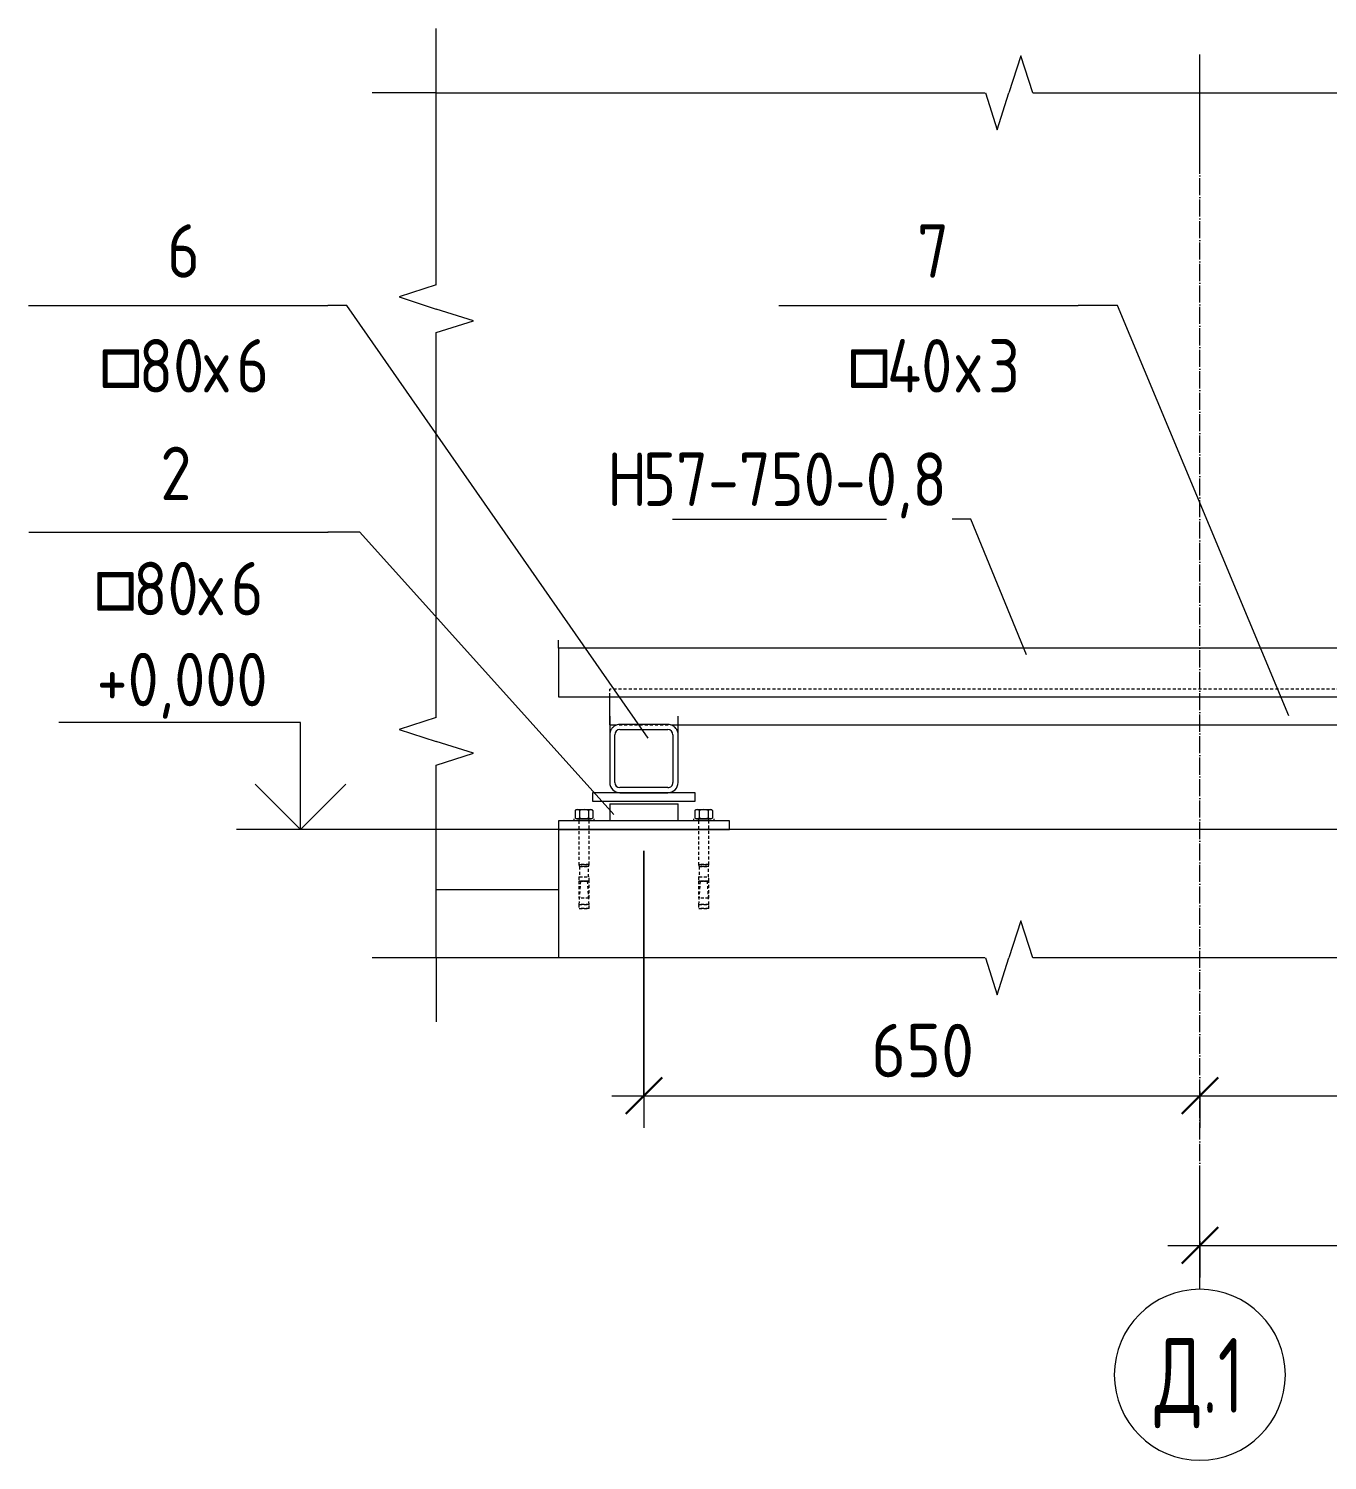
# Model space of a CAD drawing. Header units: millimetres. Extents: x 539 to 32806, y -1166 to 49726.
# Drawn here: x 28140 to 29659, y -738 to 937 of the extents above; entities that cross this region are included whole.
import ezdxf

# ---------------------------------------------------------------- set-up
doc = ezdxf.new("R2010")
doc.units = ezdxf.units.MM
doc.linetypes.add('01 Штриховая _4 мм_', pattern=[6, 3.5, -2.5])
doc.linetypes.add('02 Штрихпунктирная _20 мм_', pattern=[25, 20, -2.5, 0, -2.5])
for name, color, linetype, lineweight in [('AA_Dim', 7, 'Continuous', 9), ('AA_Dim-25', 7, 'Continuous', 9), ('AA_Oformlenie', 7, 'Continuous', 9), ('AA_Vinoska', 7, 'Continuous', 9), ('AA_Visotnaya otmetka', 7, 'Continuous', 9), ('AF_Balki', 7, 'Continuous', 20), ('AF_Perekritie_Опалубка', 253, 'Continuous', 20), ('AF_Pokritie', 7, 'Continuous', 9), ('AF_Stena_Опалубка', 253, 'Continuous', 20), ('KR_Colonna_KG', 7, 'Continuous', 20), ('KR_Detal', 7, 'Continuous', 20), ('Оси', 7, 'Continuous', 9)]:
    doc.layers.add(name, color=color, linetype=linetype, lineweight=lineweight)
doc.styles.add('ISOCPEUR_5', font='isocpeur.ttf', dxfattribs={"width": 0.7, "height": 87.5})
doc.styles.add('ISOCPEUR_6', font='isocpeur.ttf', dxfattribs={"width": 0.85, "height": 62.5})
doc.styles.add('ISOCPEUR_7', font='isocpeur.ttf', dxfattribs={"width": 0.9, "height": 62.5})
doc.styles.add('ISOCPEUR_8', font='isocpeur.ttf', dxfattribs={"width": 0.85, "height": 62.5})
doc.dimstyles.new('00_Точн_3_знака__прозр__2', dxfattribs={"dimscale": 304.8, "dimtxt": 62.248823, "dimasz": 0.139436, "dimexe": 0.123031, "dimexo": 0.082021, "dimgap": 0.008202, "dimtad": 1, "dimdec": 3, "dimrnd": 0.001, "dimdsep": 46, "dimtxsty": 'ISOCPEUR_7', "dimblk1": 'OBLIQUE', "dimblk2": 'OBLIQUE', "dimsah": 1, "dimcen": 0.09, "dimdle": 0.123031, "dimazin": 0, "dimtfac": 1, "dimtdec": 4, "dimtix": 1, "dimtmove": 0, "dimatfit": 3, "dimfxl": 1, "dimtvp": 1, "dimtolj": 1, "dimtzin": 0, "dimlwd": 18, "dimlwe": 18, "dimarcsym": 2})
doc.dimstyles.new('05_Округл_1мм__прозр__3', dxfattribs={"dimscale": 304.8, "dimtxt": 62.248823, "dimasz": 0.139436, "dimexe": 0.123031, "dimexo": 0.082021, "dimgap": 0.008202, "dimtad": 1, "dimdec": 0, "dimdsep": 46, "dimtxsty": 'ISOCPEUR_7', "dimblk1": 'OBLIQUE', "dimblk2": 'OBLIQUE', "dimsah": 1, "dimcen": 0.09, "dimdle": 0.123031, "dimazin": 0, "dimtfac": 1, "dimtdec": 4, "dimtix": 1, "dimtmove": 0, "dimatfit": 3, "dimfxl": 1, "dimtvp": 1, "dimtolj": 1, "dimtzin": 0, "dimlwd": 18, "dimlwe": 18, "dimarcsym": 2})

# ---------------------------------------------------------------- blocks, each defined once
blk = doc.blocks.new('354_Прокат полоса лист широкополосный ГОСТ 103-2006_ГОСТ 19903-2015_ГОСТ 82-70 _НесКаркас_РабПлоск_ - 354_Прокат полоса лист широкополосный ГОСТ 103-2006_ГОСТ 19903-2015_ГОСТ 82-70 _НесКаркас_РабПлоск_-4176979-Сечение 5')
at = {"layer": 'AF_Balki'}
for p, q in [((-45945, 10), (-46145, 10)), ((-46145, 10), (-46145, 0)), ((-45945, 0), (-45945, 10)), ((-46145, 0), (-45945, 0))]:
    blk.add_line(p, q, dxfattribs=at)
blk = doc.blocks.new('243_Профиль гнутый сварной квадратный _НесКол_2ур_ - 80х6-4232276-Сечение 5')
at = {"layer": 'KR_Colonna_KG'}
for p, q in [((-46085, 30), (-46085, 10)), ((-46085, 30), (-46073, 30)), ((-46073, 30), (-46017, 30)), ((-46017, 30), (-46005, 30)), ((-46005, 10), (-46005, 30)), ((-46073, 10), (-46085, 10)), ((-46017, 10), (-46073, 10)), ((-46006.6, 10), (-46017, 10)), ((-46005, 10), (-46006.5, 10))]:
    blk.add_line(p, q, dxfattribs=at)
blk = doc.blocks.new('354_Шайба_ГОСТ 11371-78_СоедНесК_РабПлоск_ - Шайба_ГОСТ 11371-78-V44-Сечение 5')
at = {"layer": 'KR_Detal', "lineweight": 9}
for p, q in [((-44692.1, 12.5), (-44692.1, 10)), ((-44686.5, 12.5), (-44680.1, 12.5)), ((-44680.1, 10), (-44686.5, 10)), ((-44680.1, 12.5), (-44673.8, 12.5)), ((-44673.8, 10), (-44680.1, 10)), ((-44668.1, 10), (-44668.1, 12.5))]:
    blk.add_line(p, q, dxfattribs=at)
blk = doc.blocks.new('354_Прокат полоса лист широкополосный ГОСТ 103-2006_ГОСТ 19903-2015_ГОСТ 82-70 _НесКаркас_РабПлоск_ - 354_Прокат полоса лист широкополосный ГОСТ 103-2006_ГОСТ 19903-2015_ГОСТ 82-70 _НесКаркас_РабПлоск_-4193491-Сечение 5')
at = {"layer": 'AF_Balki'}
for p, q in [((-43825.7, 413.2), (-43945.7, 413.2)), ((-43945.7, 413.2), (-43945.7, 403.2)), ((-43945.7, 403.2), (-43825.7, 403.2)), ((-43825.7, 403.2), (-43825.7, 413.2))]:
    blk.add_line(p, q, dxfattribs=at)
blk = doc.blocks.new('253_Профиль гнутый сварной квадратный _НесКаркас_Балка_ - 80х6-4199297-Сечение 5')
at = {"layer": 'AF_Balki'}
for p, q in [((-46085, 132.6), (-46085, 110.9)), ((-46017, 122.9), (-46073, 122.9)), ((-46005, 110.9), (-46005, 130)), ((-46085, 110.9), (-46085, 55)), ((-46079, 55), (-46079, 110.9)), ((-46073, 116.9), (-46017, 116.9)), ((-46011, 110.9), (-46011, 55)), ((-46005, 55), (-46005, 110.9)), ((-46017, 49), (-46073, 49)), ((-46073, 43), (-46017, 43))]:
    blk.add_line(p, q, dxfattribs=at)
at = {"layer": 'AF_Balki', "linetype": '01 Штриховая _4 мм_'}
blk.add_line((-46005, 130), (-46005, 132.6), dxfattribs=at)
at = {"layer": 'AF_Balki'}
for centre, major_axis, start_param, end_param in [((-46073, 110.9), (12, 0), 2.356195, 2.617994), ((-46073, 110.9), (12, 0), 2.094395, 2.356194), ((-46073, 110.9), (12, 0), 1.832596, 2.094395), ((-46073, 110.9), (12, 0), 1.570796, 1.832596), ((-46017, 110.9), (12, 0), 1.308997, 1.570796), ((-46017, 110.9), (12, 0), 1.047198, 1.308997), ((-46017, 110.9), (12, 0), 0.785398, 1.047198), ((-46017, 110.9), (12, 0), 0.261799, 0.785398), ((-46073, 110.9), (12, 0), 2.879794, 3.141593), ((-46073, 110.9), (12, 0), 2.617994, 2.879793), ((-46073, 110.9), (-6, 0), 4.712389, 6.283185), ((-46017, 110.9), (-6, 0), 3.141593, 4.712389), ((-46017, 110.9), (-12, 0), 3.141593, 3.403392), ((-46073, 55), (12, 0), 3.141593, 4.712389), ((-46073, 55), (-6, 0), 0, 1.570796), ((-46017, 55), (12, 0), 4.712389, 6.283185), ((-46017, 55), (-6, 0), 1.570796, 3.141593)]:
    blk.add_ellipse(centre, major_axis=major_axis, ratio=0.997945, start_param=start_param, end_param=end_param, dxfattribs=at)
blk = doc.blocks.new('253_Профиль гнутый сварной квадратный _НесКаркас_Балка_ - 40х3-4232278-Сечение 5')
at = {"layer": 'AF_Balki', "linetype": '01 Штриховая _4 мм_'}
for p, q in [((-44529.2, 164.1), (-46085, 164.1)), ((-46085, 162.2), (-46085, 164)), ((-46085, 155.9), (-46085, 162.2)), ((-46085, 155.3), (-46085, 155.9)), ((-44529.2, 164), (-44529.2, 162.2)), ((-44529.2, 162.2), (-44529.2, 157.8)), ((-46080, 122.3), (-46010, 122.3))]:
    blk.add_line(p, q, dxfattribs=at)
at = {"layer": 'AF_Balki'}
for p, q in [((-46085, 127.9), (-46085, 155.3)), ((-44529.2, 157.8), (-44529.2, 155.9)), ((-44529.2, 155.9), (-44529.2, 127.9)), ((-46085, 122.3), (-46085, 127.9)), ((-46085, 122.3), (-46080, 122.3)), ((-46010, 122.3), (-44529.2, 122.3)), ((-44529.2, 127.9), (-44529.2, 122.3))]:
    blk.add_line(p, q, dxfattribs=at)
blk = doc.blocks.new('354_Анкер клиновой _СоедНесК_РабПлоск_ - M12x120_20-V46-Сечение 5')
at = {"layer": 'KR_Detal', "lineweight": 9}
for p, q in [((-46125.4, 22.1), (-46125.4, 13.7)), ((-46124, 23.3), (-46122.8, 23.3)), ((-46122.7, 23.3), (-46115, 23.3)), ((-46120.2, 22.1), (-46120.2, 13.7)), ((-46115, 23.3), (-46107.3, 23.3)), ((-46109.8, 22.1), (-46109.8, 13.7)), ((-46107.2, 23.3), (-46106, 23.3)), ((-46104.6, 22.1), (-46104.6, 13.7)), ((-46122.8, 12.5), (-46124, 12.5)), ((-46121.1, 12.5), (-46122.7, 12.5)), ((-46115, 12.5), (-46121, 12.5)), ((-46121, 12.5), (-46121, 10)), ((-46109, 12.5), (-46115, 12.5)), ((-46109, 10), (-46109, 12.5)), ((-46107.3, 12.5), (-46108.9, 12.5)), ((-46106, 12.5), (-46107.2, 12.5))]:
    blk.add_line(p, q, dxfattribs=at)
at = {"layer": 'KR_Detal', "linetype": '01 Штриховая _4 мм_', "lineweight": 9}
for p, q in [((-46121, 10), (-46121, -40.9)), ((-46109, -40.9), (-46109, 10)), ((-46121, -40.9), (-46120.4, -43.3)), ((-46115, -40.9), (-46120.9, -40.9)), ((-46120.9, -40.9), (-46115, -40.9)), ((-46120.4, -43.3), (-46120.4, -55.5)), ((-46115, -43.3), (-46120.3, -43.3)), ((-46120.3, -43.3), (-46115, -43.3)), ((-46115, -40.9), (-46109.1, -40.9)), ((-46109.1, -40.9), (-46115, -40.9)), ((-46115, -43.3), (-46109.7, -43.3)), ((-46109.7, -43.3), (-46115, -43.3)), ((-46109.6, -43.3), (-46109, -40.9)), ((-46109.6, -55.5), (-46109.6, -43.3)), ((-46121, -55.5), (-46121, -60.3)), ((-46121, -55.5), (-46120.5, -55.5)), ((-46121, -60.3), (-46121, -80.3)), ((-46121, -60.3), (-46119.2, -60.3)), ((-46119.2, -60.3), (-46121, -87.5)), ((-46119.2, -60.3), (-46121, -60.3)), ((-46120.5, -55.5), (-46120.8, -55.5)), ((-46120.2, -55.5), (-46120.4, -55.5)), ((-46120.4, -55.5), (-46115, -55.5)), ((-46119.2, -60.3), (-46115, -60.3)), ((-46115, -60.3), (-46119.2, -60.3)), ((-46115, -55.5), (-46109.6, -55.5)), ((-46115, -60.3), (-46110.8, -60.3)), ((-46110.8, -60.3), (-46115, -60.3)), ((-46110.8, -60.3), (-46109, -60.3)), ((-46109, -87.5), (-46110.8, -60.3)), ((-46109, -60.3), (-46110.8, -60.3)), ((-46109.6, -55.5), (-46109.8, -55.5)), ((-46109.5, -55.5), (-46109, -55.5)), ((-46109.2, -55.5), (-46109.5, -55.5)), ((-46109, -60.3), (-46109, -55.5)), ((-46109, -80.3), (-46109, -60.3)), ((-46120.6, -80.3), (-46121, -80.3)), ((-46120.8, -80.3), (-46120.6, -80.3)), ((-46115, -80.3), (-46120.5, -80.3)), ((-46120.5, -80.3), (-46120.5, -80.3)), ((-46109.5, -80.3), (-46115, -80.3)), ((-46109.5, -80.3), (-46109.5, -80.3)), ((-46109.4, -80.3), (-46109.2, -80.3)), ((-46109, -80.3), (-46109.4, -80.3)), ((-46121, -87.5), (-46121, -92.3)), ((-46115, -92.3), (-46121, -92.3)), ((-46115, -87.5), (-46120.9, -87.5)), ((-46120.9, -87.5), (-46115, -87.5)), ((-46120.8, -92.3), (-46115, -92.3)), ((-46115, -87.5), (-46109.1, -87.5)), ((-46109.1, -87.5), (-46115, -87.5)), ((-46115, -92.3), (-46109.2, -92.3)), ((-46109, -92.3), (-46115, -92.3)), ((-46109, -92.3), (-46109, -87.5))]:
    blk.add_line(p, q, dxfattribs=at)
at = {"layer": 'KR_Detal', "lineweight": 9, "flags": 128}
for points in [[(-46125.4, 22.1), (-46125, 22.5), (-46124.5, 22.9), (-46124, 23.3), (-46124, 23.3)], [(-46106, 23.3), (-46105.5, 22.9), (-46105.1, 22.5), (-46104.6, 22.1), (-46104.6, 22.1)], [(-46124, 12.5), (-46124.5, 12.9), (-46124.9, 13.3), (-46125.4, 13.7), (-46125.4, 13.7)], [(-46104.6, 13.7), (-46105, 13.3), (-46105.5, 12.9), (-46106, 12.5), (-46106, 12.5)]]:
    blk.add_lwpolyline(points, dxfattribs=at)
at = {"layer": 'KR_Detal', "lineweight": 9}
for points, knots in [([(-46122.8, 23.3), (-46123.2, 23.3), (-46124, 23.1), (-46124.8, 22.6), (-46125.1, 22.4)], [0, 0, 0, 0, 0.5, 0.8815586, 0.8815586, 0.8815586, 0.8815586]), ([(-46104.9, 22.4), (-46105.2, 22.6), (-46106, 23.1), (-46106.8, 23.3), (-46107.2, 23.3)], [0.1186632, 0.1186632, 0.1186632, 0.1186632, 0.5, 1, 1, 1, 1]), ([(-46125.1, 13.4), (-46124.8, 13.2), (-46124, 12.7), (-46123.2, 12.5), (-46122.8, 12.5)], [0.1186632, 0.1186632, 0.1186632, 0.1186632, 0.5, 1, 1, 1, 1]), ([(-46107.2, 12.5), (-46106.8, 12.5), (-46106, 12.7), (-46105.2, 13.2), (-46104.9, 13.4)], [0, 0, 0, 0, 0.5, 0.8815586, 0.8815586, 0.8815586, 0.8815586])]:
    blk.add_open_spline(points, degree=3, knots=knots, dxfattribs=at)
for points in [[(-46120.2, 22.1), (-46120.6, 22.5), (-46121.5, 23.1), (-46122.3, 23.3), (-46122.8, 23.3)], [(-46115, 23.3), (-46115.9, 23.3), (-46117.7, 23.1), (-46119.4, 22.5), (-46120.2, 22.1)], [(-46109.8, 22.1), (-46110.6, 22.5), (-46112.3, 23.1), (-46114.1, 23.3), (-46115, 23.3)], [(-46107.2, 23.3), (-46107.7, 23.3), (-46108.5, 23.1), (-46109.4, 22.5), (-46109.8, 22.1)], [(-46122.8, 12.5), (-46122.3, 12.5), (-46121.5, 12.7), (-46120.6, 13.3), (-46120.2, 13.7)], [(-46120.2, 13.7), (-46119.4, 13.3), (-46117.7, 12.7), (-46115.9, 12.5), (-46115, 12.5)], [(-46115, 12.5), (-46114.1, 12.5), (-46112.3, 12.7), (-46110.6, 13.3), (-46109.8, 13.7)], [(-46109.8, 13.7), (-46109.4, 13.3), (-46108.5, 12.7), (-46107.7, 12.5), (-46107.2, 12.5)]]:
    blk.add_open_spline(points, degree=3, dxfattribs=at)
blk = doc.blocks.new('354_Анкер клиновой _СоедНесК_РабПлоск_ - M12x120_20-V47-Сечение 5')
at = {"layer": 'KR_Detal', "lineweight": 9}
for p, q in [((-45985.4, 22.1), (-45985.4, 13.7)), ((-45984, 23.3), (-45982.8, 23.3)), ((-45982.7, 23.3), (-45975, 23.3)), ((-45980.2, 22.1), (-45980.2, 13.7)), ((-45975, 23.3), (-45967.3, 23.3)), ((-45969.8, 22.1), (-45969.8, 13.7)), ((-45967.2, 23.3), (-45966, 23.3)), ((-45964.6, 22.1), (-45964.6, 13.7)), ((-45982.8, 12.5), (-45984, 12.5)), ((-45981.1, 12.5), (-45982.7, 12.5)), ((-45979.5, 12.5), (-45981, 12.5)), ((-45981, 12.5), (-45981, 10)), ((-45979.3, 12.5), (-45979.5, 12.5)), ((-45979.5, 12.5), (-45979.3, 12.5)), ((-45975, 12.5), (-45979.3, 12.5)), ((-45969, 12.5), (-45975, 12.5)), ((-45969, 10), (-45969, 12.5)), ((-45967.3, 12.5), (-45968.9, 12.5)), ((-45966, 12.5), (-45967.2, 12.5))]:
    blk.add_line(p, q, dxfattribs=at)
at = {"layer": 'KR_Detal', "linetype": '01 Штриховая _4 мм_', "lineweight": 9}
for p, q in [((-45981, 10), (-45981, -40.9)), ((-45969, -40.9), (-45969, 10)), ((-45981, -40.9), (-45980.4, -43.3)), ((-45975, -40.9), (-45980.9, -40.9)), ((-45980.9, -40.9), (-45975, -40.9)), ((-45980.4, -43.3), (-45980.4, -55.5)), ((-45975, -43.3), (-45980.3, -43.3)), ((-45980.3, -43.3), (-45975, -43.3)), ((-45975, -40.9), (-45969.1, -40.9)), ((-45969.1, -40.9), (-45975, -40.9)), ((-45975, -43.3), (-45969.7, -43.3)), ((-45969.7, -43.3), (-45975, -43.3)), ((-45969.6, -43.3), (-45969, -40.9)), ((-45969.6, -55.5), (-45969.6, -43.3)), ((-45981, -55.5), (-45981, -60.3)), ((-45981, -55.5), (-45980.5, -55.5)), ((-45981, -60.3), (-45981, -80.3)), ((-45981, -60.3), (-45979.2, -60.3)), ((-45979.2, -60.3), (-45981, -87.5)), ((-45979.2, -60.3), (-45981, -60.3)), ((-45980.5, -55.5), (-45980.8, -55.5)), ((-45980.2, -55.5), (-45980.4, -55.5)), ((-45980.4, -55.5), (-45975, -55.5)), ((-45979.2, -60.3), (-45975, -60.3)), ((-45975, -60.3), (-45979.2, -60.3)), ((-45975, -55.5), (-45969.6, -55.5)), ((-45975, -60.3), (-45970.8, -60.3)), ((-45970.8, -60.3), (-45975, -60.3)), ((-45970.8, -60.3), (-45969, -60.3)), ((-45969, -87.5), (-45970.8, -60.3)), ((-45969, -60.3), (-45970.8, -60.3)), ((-45969.6, -55.5), (-45969.8, -55.5)), ((-45969.5, -55.5), (-45969, -55.5)), ((-45969.2, -55.5), (-45969.5, -55.5)), ((-45969, -60.3), (-45969, -55.5)), ((-45969, -80.3), (-45969, -60.3)), ((-45980.6, -80.3), (-45981, -80.3)), ((-45980.8, -80.3), (-45980.6, -80.3)), ((-45975, -80.3), (-45980.5, -80.3)), ((-45980.5, -80.3), (-45980.5, -80.3)), ((-45969.5, -80.3), (-45975, -80.3)), ((-45969.5, -80.3), (-45969.5, -80.3)), ((-45969.4, -80.3), (-45969.2, -80.3)), ((-45969, -80.3), (-45969.4, -80.3)), ((-45981, -87.5), (-45981, -92.3)), ((-45975, -92.3), (-45981, -92.3)), ((-45975, -87.5), (-45980.9, -87.5)), ((-45980.9, -87.5), (-45975, -87.5)), ((-45980.8, -92.3), (-45975, -92.3)), ((-45975, -87.5), (-45969.1, -87.5)), ((-45969.1, -87.5), (-45975, -87.5)), ((-45975, -92.3), (-45969.2, -92.3)), ((-45969, -92.3), (-45975, -92.3)), ((-45969, -92.3), (-45969, -87.5))]:
    blk.add_line(p, q, dxfattribs=at)
at = {"layer": 'KR_Detal', "lineweight": 9, "flags": 128}
for points in [[(-45985.4, 22.1), (-45985, 22.5), (-45984.5, 22.9), (-45984, 23.3), (-45984, 23.3)], [(-45966, 23.3), (-45965.5, 22.9), (-45965.1, 22.5), (-45964.6, 22.1), (-45964.6, 22.1)], [(-45984, 12.5), (-45984.5, 12.9), (-45984.9, 13.3), (-45985.4, 13.7), (-45985.4, 13.7)], [(-45964.6, 13.7), (-45965, 13.3), (-45965.5, 12.9), (-45966, 12.5), (-45966, 12.5)]]:
    blk.add_lwpolyline(points, dxfattribs=at)
at = {"layer": 'KR_Detal', "lineweight": 9}
for points, knots in [([(-45982.8, 23.3), (-45983.2, 23.3), (-45984, 23.1), (-45984.8, 22.6), (-45985.1, 22.4)], [0, 0, 0, 0, 0.5, 0.8815586, 0.8815586, 0.8815586, 0.8815586]), ([(-45964.9, 22.4), (-45965.2, 22.6), (-45966, 23.1), (-45966.8, 23.3), (-45967.2, 23.3)], [0.1186632, 0.1186632, 0.1186632, 0.1186632, 0.5, 1, 1, 1, 1]), ([(-45985.1, 13.4), (-45984.8, 13.2), (-45984, 12.7), (-45983.2, 12.5), (-45982.8, 12.5)], [0.1186632, 0.1186632, 0.1186632, 0.1186632, 0.5, 1, 1, 1, 1]), ([(-45967.2, 12.5), (-45966.8, 12.5), (-45966, 12.7), (-45965.2, 13.2), (-45964.9, 13.4)], [0, 0, 0, 0, 0.5, 0.8815586, 0.8815586, 0.8815586, 0.8815586])]:
    blk.add_open_spline(points, degree=3, knots=knots, dxfattribs=at)
for points in [[(-45980.2, 22.1), (-45980.6, 22.5), (-45981.5, 23.1), (-45982.3, 23.3), (-45982.8, 23.3)], [(-45975, 23.3), (-45975.9, 23.3), (-45977.7, 23.1), (-45979.4, 22.5), (-45980.2, 22.1)], [(-45969.8, 22.1), (-45970.6, 22.5), (-45972.3, 23.1), (-45974.1, 23.3), (-45975, 23.3)], [(-45967.2, 23.3), (-45967.7, 23.3), (-45968.5, 23.1), (-45969.4, 22.5), (-45969.8, 22.1)], [(-45982.8, 12.5), (-45982.3, 12.5), (-45981.5, 12.7), (-45980.6, 13.3), (-45980.2, 13.7)], [(-45980.2, 13.7), (-45979.4, 13.3), (-45977.7, 12.7), (-45975.9, 12.5), (-45975, 12.5)], [(-45975, 12.5), (-45974.1, 12.5), (-45972.3, 12.7), (-45970.6, 13.3), (-45969.8, 13.7)], [(-45969.8, 13.7), (-45969.4, 13.3), (-45968.5, 12.7), (-45967.7, 12.5), (-45967.2, 12.5)]]:
    blk.add_open_spline(points, degree=3, dxfattribs=at)
blk = doc.blocks.new('011_Прямоугольник обрыва _ЭлУзла_ - 011_Прямоугольник обрыва _ЭлУзла_-4183848-Сечение 5')
at = {"layer": 'AA_Oformlenie'}
for p, q in [((-46287.7, 636.9), (-46287.7, 861.6)), ((-46287.7, 861.6), (-45645.8, 861.6)), ((-45590.1, 861.6), (-44306.9, 861.6)), ((-44251.3, 861.6), (-43610, 861.6)), ((-43610, 861.6), (-43610, 636.9)), ((-46287.7, 131.1), (-46287.7, 581.2)), ((-43610, 581.2), (-43610, 131.1)), ((-46287.7, -150), (-46287.7, 75.4)), ((-43610, 75.4), (-43610, -150)), ((-45645.8, -150), (-46287.7, -150)), ((-44306.9, -150), (-45590.1, -150)), ((-43610, -150), (-44251.3, -150))]:
    blk.add_line(p, q, dxfattribs=at)
blk = doc.blocks.new('Ось сетки - d_4мм-2765513-Сечение 5')
at = {"layer": 'Оси'}
for start, end in [(0, 180), (0, 180), (180, 360), (180, 360)]:
    blk.add_arc((-43895, -637.7), 100, start, end, dxfattribs=at)
blk = doc.blocks.new('Высотные отметки - Стрелка вверх-400292-Сечение 5')
at = {"layer": 'AA_Vinoska'}
for p, q in [((-46446.5, 125), (-46729, 125)), ((-46446.5, 0), (-46446.5, 125)), ((-46446.5, 0), (-46499.5, 53)), ((-46446.5, 0), (-46393.5, 53)), ((-46371.5, 0), (-46521.5, 0))]:
    blk.add_line(p, q, dxfattribs=at)
blk = doc.blocks.new('DIMBLOCK59-Сечение 5')
at = {"layer": 'AA_Dim-25', "lineweight": 18}
for p, q in [((28859.4, -25), (28859.4, -348.9)), ((28859.4, -311.4), (28859.4, -25)), ((28821.9, -311.4), (29509.4, -311.4)), ((29509.4, -306.3), (29509.4, -348.9)), ((29509.4, -311.4), (29509.4, -306.3))]:
    blk.add_line(p, q, dxfattribs=at)
at = {"layer": 'AA_Dim-25', "lineweight": 30}
for p, q in [((28859.4, -311.4), (28880.7, -290.1)), ((29509.4, -311.4), (29530.7, -290.1)), ((28859.4, -311.4), (28838.2, -332.6)), ((29509.4, -311.4), (29488.2, -332.6))]:
    blk.add_line(p, q, dxfattribs=at)
at = {"layer": 'AA_Dim-25', "color": 0, "lineweight": 18, "insert": (29125.2, -227.2), "char_height": 62.5, "width": 142.215, "attachment_point": 1, "line_spacing_factor": 1.149209, "style": 'ISOCPEUR_7'}
blk.add_mtext('650', dxfattribs=at)
blk = doc.blocks.new('_Oblique')
at = {"color": 0, "linetype": 'ByBlock', "lineweight": -2}
blk.add_line((-0.5, -0.5), (0.5, 0.5), dxfattribs=at)
blk = doc.blocks.new('DIMBLOCK60-Сечение 5')
at = {"layer": 'AA_Dim-25', "lineweight": 18}
for p, q in [((30294.4, 14.4), (30294.4, -348.9)), ((30294.4, -311.4), (30294.4, 14.4)), ((29509.4, -306.3), (29509.4, -348.9)), ((29509.4, -311.4), (29509.4, -306.3)), ((29509.4, -311.4), (30294.4, -311.4))]:
    blk.add_line(p, q, dxfattribs=at)
at = {"layer": 'AA_Dim-25', "lineweight": 30}
for p, q in [((29509.4, -311.4), (29530.7, -290.1)), ((30294.4, -311.4), (30315.7, -290.1)), ((29509.4, -311.4), (29488.2, -332.6)), ((30294.4, -311.4), (30273.2, -332.6))]:
    blk.add_line(p, q, dxfattribs=at)
at = {"layer": 'AA_Dim-25', "color": 0, "lineweight": 18, "insert": (29842.7, -227.2), "char_height": 62.5, "width": 142.215, "attachment_point": 1, "line_spacing_factor": 1.149209, "style": 'ISOCPEUR_7'}
blk.add_mtext('785', dxfattribs=at)
blk = doc.blocks.new('DIMBLOCK63-Сечение 5')
at = {"layer": 'AA_Dim-25', "lineweight": 30}
for p, q in [((29509.4, -486.4), (29530.7, -465.1)), ((31009.4, -486.4), (31030.7, -465.1)), ((29509.4, -486.4), (29488.2, -507.6)), ((31009.4, -486.4), (30988.2, -507.6))]:
    blk.add_line(p, q, dxfattribs=at)
at = {"layer": 'AA_Dim-25', "lineweight": 18}
for p, q in [((29509.4, -481.3), (29509.4, -523.9)), ((29509.4, -486.4), (29509.4, -481.3)), ((31009.4, -481.3), (31009.4, -523.9)), ((31009.4, -486.4), (31009.4, -481.3)), ((29471.9, -486.4), (31046.9, -486.4))]:
    blk.add_line(p, q, dxfattribs=at)
at = {"layer": 'AA_Dim-25', "color": 0, "lineweight": 18, "insert": (30185.8, -402.2), "char_height": 62.5, "width": 176.691, "attachment_point": 1, "line_spacing_factor": 1.149209, "style": 'ISOCPEUR_7'}
blk.add_mtext('1500', dxfattribs=at)
blk = doc.blocks.new('044_М_Универсальная с полкой - Марка-3031129-Сечение 5')
at = {"layer": 'AA_Vinoska'}
blk.add_line((-46011.4, 362.9), (-45761.4, 362.9), dxfattribs=at)
blk = doc.blocks.new('043_М_КолонныКМ - Позиция_Наименование_дп14-4163880-Сечение 5')
at = {"layer": 'AA_Vinoska'}
blk.add_line((-43495.6, 274.6), (-43145.6, 274.6), dxfattribs=at)
blk = doc.blocks.new('043_М_Балки_Полка - Позиция_Наименование_дп14-4164524-Сечение 5')
at = {"layer": 'AA_Vinoska'}
blk.add_line((-45163.7, 637.1), (-44813.7, 637.1), dxfattribs=at)

msp = doc.modelspace()

# ---------------------------------------------------------------- linework, layer by layer
at = {"layer": 'AA_Vinoska'}
for p, q in [((28616.7125, 861.64), (28616.7125, 936.64)), ((29300.2158, 904.9651), (29286.1386, 861.64)), ((29314.293, 861.64), (29300.2158, 904.9651)), ((28616.7125, 861.64), (28541.7125, 861.64)), ((29258.6386, 861.64), (29272.3886, 818.3388)), ((29272.3886, 818.3388), (29286.1386, 861.64)), ((28616.7125, 636.8844), (28573.3875, 622.8072)), ((28573.3875, 622.8072), (28616.7125, 608.73)), ((28512.1097, 612.9268), (28490.074, 612.9268)), ((28864.494, 106.7399), (28512.1097, 612.9268)), ((28660.0138, 594.98), (28616.7125, 608.73)), ((29413.0621, 612.9268), (29367.0477, 612.9268)), ((29613.3601, 132.8757), (29413.0621, 612.9268)), ((28616.7125, 581.23), (28660.0138, 594.98)), ((29241.5612, 362.9268), (29219.772, 362.9268)), ((29306.9287, 204.1771), (29241.5612, 362.9268)), ((28527.4481, 347.6859), (28490.074, 347.6859)), ((28824.1123, 17.7261), (28527.4481, 347.6859)), ((28616.7125, 131.0643), (28573.3875, 116.9872)), ((28573.3875, 116.9872), (28616.7125, 102.91)), ((28660.0138, 89.16), (28616.7125, 102.91)), ((28616.7125, 75.41), (28660.0138, 89.16)), ((29300.2158, -106.6749), (29286.1386, -150)), ((29314.293, -150), (29300.2158, -106.6749)), ((28616.7125, -150), (28541.7125, -150)), ((28616.7125, -150), (28616.7125, -225)), ((29258.6386, -150), (29272.3886, -193.3013)), ((29272.3886, -193.3013), (29286.1386, -150))]:
    msp.add_line(p, q, dxfattribs=at)
at = {"layer": 'AA_Visotnaya otmetka'}
for q in [(28457.9144, 0), (29022.0853, 0)]:
    msp.add_line((29022.0853, 0), q, dxfattribs=at)
at = {"layer": 'AF_Perekritie_Опалубка'}
for p, q in [((28616.7125, -70), (28759.4169, -70)), ((28759.4169, -70), (28759.4169, -150))]:
    msp.add_line(p, q, dxfattribs=at)
at = {"layer": 'AF_Pokritie', "lineweight": 20}
for p, q in [((28759.4169, 212.2807), (28759.4169, 221.5905)), ((28759.4169, 212.2807), (28759.4169, 155.2807)), ((30356.0765, 212.2807), (28759.4169, 212.2807)), ((28759.4169, 155.2807), (30356.0765, 155.2807))]:
    msp.add_line(p, q, dxfattribs=at)
at = {"layer": 'AF_Stena_Опалубка'}
for p, q in [((31294.4169, 0), (28759.4169, 0)), ((28759.4169, 0), (28759.4169, -150))]:
    msp.add_line(p, q, dxfattribs=at)
at = {"layer": 'Оси'}
for p, q in [((29509.4169, 781.5744), (29509.4169, 906.5744)), ((29509.4169, -537.7394), (29509.4169, -412.7394))]:
    msp.add_line(p, q, dxfattribs=at)
at = {"layer": 'Оси', "linetype": '02 Штрихпунктирная _20 мм_'}
msp.add_line((29509.4169, -412.7394), (29509.4169, 781.5744), dxfattribs=at)

# ---------------------------------------------------------------- block references
at = {"layer": 'AA_Oformlenie'}
msp.add_blockref('011_Прямоугольник обрыва _ЭлУзла_ - 011_Прямоугольник обрыва _ЭлУзла_-4183848-Сечение 5', (74904.4169, 0), dxfattribs=at)
at = {"layer": 'AA_Vinoska'}
for name, p in [('043_М_Балки_Полка - Позиция_Наименование_дп14-4164524-Сечение 5', (73303.7707, -24.1693)), ('043_М_Балки_Полка - Позиция_Наименование_дп14-4164524-Сечение 5', (74180.7444, -24.1693)), ('044_М_Универсальная с полкой - Марка-3031129-Сечение 5', (74904.4169, 0)), ('043_М_КолонныКМ - Позиция_Наименование_дп14-4163880-Сечение 5', (71635.7114, 73.0539)), ('Высотные отметки - Стрелка вверх-400292-Сечение 5', (74904.4169, 0))]:
    msp.add_blockref(name, p, dxfattribs=at)
at = {"layer": 'AF_Balki', "linetype": '01 Штриховая _4 мм_'}
for name in ['253_Профиль гнутый сварной квадратный _НесКаркас_Балка_ - 40х3-4232278-Сечение 5', '253_Профиль гнутый сварной квадратный _НесКаркас_Балка_ - 80х6-4199297-Сечение 5']:
    msp.add_blockref(name, (74904.4169, 0), dxfattribs=at)
at = {"layer": 'AF_Balki'}
for name, p in [('354_Прокат полоса лист широкополосный ГОСТ 103-2006_ГОСТ 19903-2015_ГОСТ 82-70 _НесКаркас_РабПлоск_ - 354_Прокат полоса лист широкополосный ГОСТ 103-2006_ГОСТ 19903-2015_ГОСТ 82-70 _НесКаркас_РабПлоск_-4193491-Сечение 5', (72745.0724, -370.1996)), ('354_Прокат полоса лист широкополосный ГОСТ 103-2006_ГОСТ 19903-2015_ГОСТ 82-70 _НесКаркас_РабПлоск_ - 354_Прокат полоса лист широкополосный ГОСТ 103-2006_ГОСТ 19903-2015_ГОСТ 82-70 _НесКаркас_РабПлоск_-4176979-Сечение 5', (74904.4169, 0))]:
    msp.add_blockref(name, p, dxfattribs=at)
at = {"layer": 'KR_Colonna_KG'}
msp.add_blockref('243_Профиль гнутый сварной квадратный _НесКол_2ур_ - 80х6-4232276-Сечение 5', (74904.4169, 0), dxfattribs=at)
at = {"layer": 'KR_Detal', "linetype": '01 Штриховая _4 мм_', "lineweight": 9}
for name in ['354_Анкер клиновой _СоедНесК_РабПлоск_ - M12x120_20-V46-Сечение 5', '354_Анкер клиновой _СоедНесК_РабПлоск_ - M12x120_20-V47-Сечение 5']:
    msp.add_blockref(name, (74904.4169, 0), dxfattribs=at)
at = {"layer": 'KR_Detal', "lineweight": 9}
for p in [(73469.5498, 0), (73609.5498, 0)]:
    msp.add_blockref('354_Шайба_ГОСТ 11371-78_СоедНесК_РабПлоск_ - Шайба_ГОСТ 11371-78-V44-Сечение 5', p, dxfattribs=at)
at = {"layer": 'Оси'}
msp.add_blockref('Ось сетки - d_4мм-2765513-Сечение 5', (73404.4169, 0), dxfattribs=at)

# ---------------------------------------------------------------- texts
at = {"layer": 'AA_Vinoska', "char_height": 62.5, "attachment_point": 1}
for s, insert, width, style in [('\\fISOCPEUR|b0|i0|c204|p34|;\\W.85;6', (28301.9516, 707.8611), 45.99682, 'ISOCPEUR_6'), ('\\fISOCPEUR|b0|i0|c204|p34|;\\W.85;7', (29178.9253, 707.8611), 45.99682, 'ISOCPEUR_6'), ('80', (28268.8857, 573.5869), 91.993641, 'ISOCPEUR_6'), ('\\fISOCPEUR|b0|i0|c204|p34|;\\W.85;6', (28382.7392, 573.5869), 45.99682, 'ISOCPEUR_6'), ('40', (29143.7344, 573.5869), 97.104398, 'ISOCPEUR_6'), ('\\fISOCPEUR|b0|i0|c204|p34|;\\W.85;3', (29261.8047, 573.5869), 45.99682, 'ISOCPEUR_6'), ('\\fISOCPEUR|b0|i0|c130|p34|;\\W.85;□', (28221.0953, 573.5869), 57.921922, 'ISOCPEUR_8'), ('\\fISOCPEUR|b0|i0|c204|p34|;\\W.85;х', (28344.788, 573.5869), 45.99682, 'ISOCPEUR_6'), ('\\fISOCPEUR|b0|i0|c130|p34|;\\W.85;□', (29095.944, 573.5869), 57.921922, 'ISOCPEUR_8'), ('\\fISOCPEUR|b0|i0|c204|p34|;\\W.85;х', (29223.8535, 573.5869), 45.99682, 'ISOCPEUR_6'), ('\\fISOCPEUR|b0|i0|c204|p34|;\\W.85;2', (28294.1309, 447.7491), 45.99682, 'ISOCPEUR_6'), ('\\fISOCPEUR|b0|i0|c204|p34|;\\W.85;Н', (28816.2345, 440.9673), 51.107578, 'ISOCPEUR_6'), ('57-750-0,8', (28858.4024, 440.9673), 436.118, 'ISOCPEUR_6'), ('80', (28262.3404, 313.008), 91.993641, 'ISOCPEUR_6'), ('\\fISOCPEUR|b0|i0|c204|p34|;\\W.85;6', (28376.1939, 313.008), 45.99682, 'ISOCPEUR_6'), ('\\fISOCPEUR|b0|i0|c130|p34|;\\W.85;□', (28214.55, 313.008), 57.921922, 'ISOCPEUR_8'), ('\\fISOCPEUR|b0|i0|c204|p34|;\\W.85;х', (28338.2428, 313.008), 45.99682, 'ISOCPEUR_6')]:
    msp.add_mtext(s, dxfattribs=dict(at, insert=insert, width=width, style=style))
at = {"layer": 'AA_Visotnaya otmetka', "insert": (28219.578, 206.6535), "char_height": 62.5, "width": 242.007515, "attachment_point": 1, "line_spacing_factor": 1.149209, "style": 'ISOCPEUR_6'}
msp.add_mtext('+0,000', dxfattribs=at)
at = {"layer": 'Оси', "char_height": 87.5, "attachment_point": 1, "style": 'ISOCPEUR_5'}
for s, insert, width in [('\\fISOCPEUR|b0|i0|c204|p34|;\\W.7;Д', (29456.7093, -594.6529), 67.34175), ('.1', (29512.2718, -594.6529), 60.326984)]:
    msp.add_mtext(s, dxfattribs=dict(at, insert=insert, width=width))

# ---------------------------------------------------------------- dimensions: what is measured, and where the dimension line sits
at = {"layer": 'AA_Dim', "lineweight": 18}
for base, p1, p2, dimstyle, override, picture, middle in [((30294.4169, -311.3594), (29509.4169, -281.3074), (30294.4169, 39.406), '05_Округл_1мм__прозр__3', {"dimpost": '<>', "dimfxl": 847.987058}, 'DIMBLOCK60-Сечение 5', (29901.9169, -277.6094)), ((29509.4169, -311.3594), (28859.4169, 0), (29509.4169, -281.3074), '05_Округл_1мм__прозр__3', {"dimpost": '<>', "dimfxl": 708.261134}, 'DIMBLOCK59-Сечение 5', (29184.4169, -277.6094)), ((31009.4169, -486.3594), (29509.4169, -456.3074), (31009.4169, -456.3074), '00_Точн_3_знака__прозр__2', {"dimpost": '<>', "dimfxl": 1500}, 'DIMBLOCK63-Сечение 5', (30259.4169, -452.6094))]:
    dim = msp.add_linear_dim(base=base, p1=p1, p2=p2, dimstyle=dimstyle, override=override, dxfattribs=at)
    dim.commit()
    dim.dimension.update_dxf_attribs({"geometry": picture, "text_midpoint": middle})

doc.saveas('drawing.dxf')
